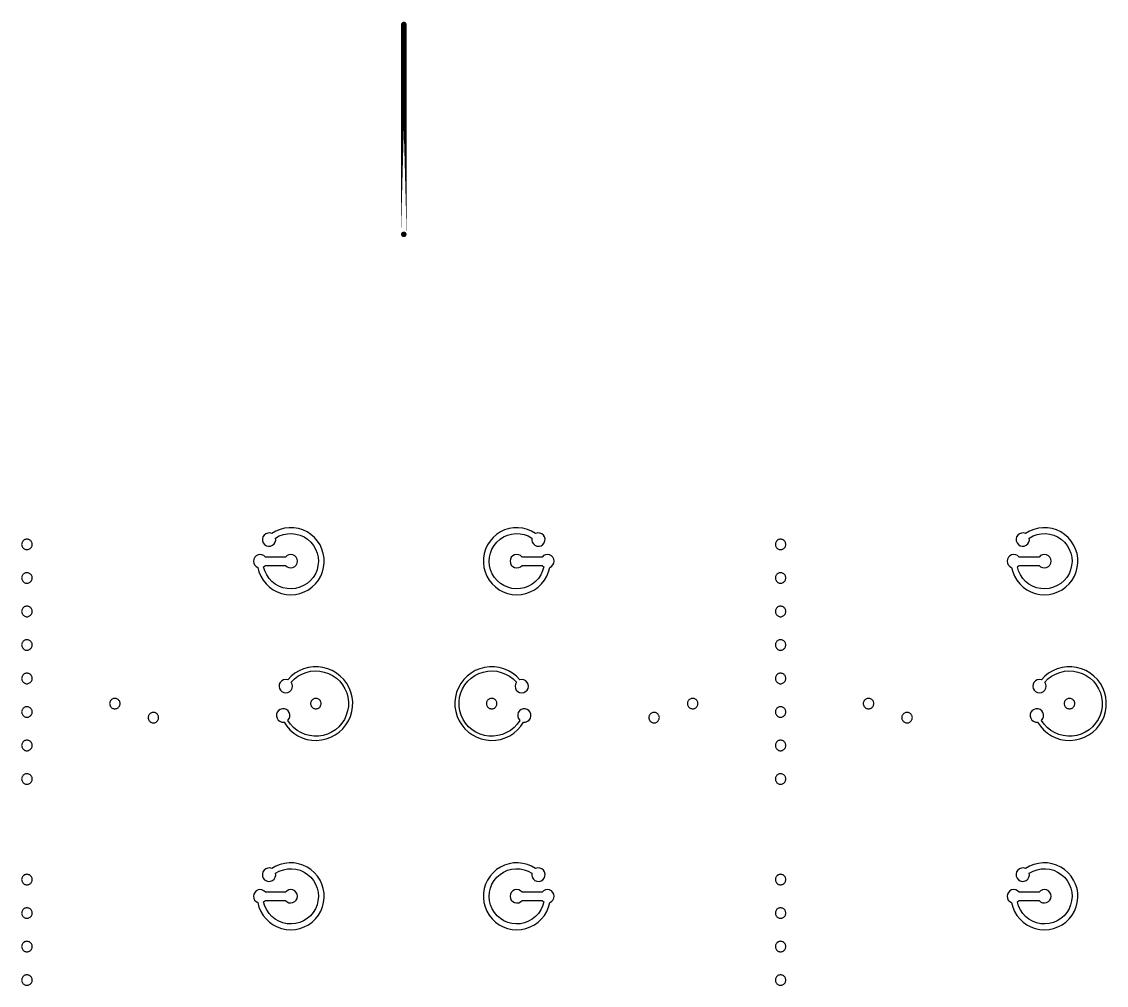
# Model space of a CAD drawing. Extents: x -100 to 100, y -100 to 100.
# Drawn here: x -37.8 to -22.29, y 50.46 to 64.24 of the extents above; entities that cross this region are included whole.
import ezdxf

# ---------------------------------------------------------------- set-up
doc = ezdxf.new("R2010")
doc.units = 0
doc.layers.get('0').update_dxf_attribs({"linetype": 'continuous'})
doc.layers.add('L8', color=7, linetype='continuous')

# ---------------------------------------------------------------- blocks, each defined once
blk = doc.blocks.new('LDI_XFL94-0512-011_L8_B1')
at = {"layer": 'L8'}
for points in [[(-34.339, -53.734), (-34.326, -53.724), (-34.314, -53.713), (-34.027, -53.713), (-34.005, -53.732), (-33.978, -53.745), (-33.949, -53.748), (-33.92, -53.743), (-33.894, -53.729), (-33.874, -53.708), (-33.861, -53.682), (-33.856, -53.653), (-33.861, -53.624), (-33.874, -53.597), (-33.894, -53.576), (-33.92, -53.562), (-33.949, -53.557), (-33.978, -53.561), (-34.005, -53.573), (-34.027, -53.593), (-34.314, -53.593), (-34.336, -53.573), (-34.363, -53.561), (-34.392, -53.557), (-34.42, -53.562), (-34.446, -53.576), (-34.467, -53.597), (-34.48, -53.623), (-34.485, -53.651), (-34.481, -53.68), (-34.468, -53.707), (-34.448, -53.728), (-34.423, -53.742), (-34.406, -53.807), (-34.38, -53.868), (-34.346, -53.925), (-34.305, -53.976), (-34.257, -54.022), (-34.203, -54.061), (-34.145, -54.091), (-34.082, -54.114), (-34.017, -54.127), (-33.951, -54.132), (-33.885, -54.127), (-33.82, -54.113), (-33.758, -54.091), (-33.7, -54.06), (-33.646, -54.021), (-33.598, -53.975), (-33.557, -53.923), (-33.523, -53.866), (-33.498, -53.805), (-33.481, -53.741), (-33.474, -53.675), (-33.475, -53.609), (-33.486, -53.543), (-33.505, -53.48), (-33.533, -53.42), (-33.569, -53.365), (-33.613, -53.315), (-33.663, -53.271), (-33.718, -53.235), (-33.778, -53.206), (-33.841, -53.187), (-33.907, -53.176), (-33.973, -53.174), (-34.039, -53.182), (-34.103, -53.198), (-34.164, -53.223), (-34.221, -53.256), (-34.25, -53.248), (-34.281, -53.25), (-34.309, -53.26), (-34.332, -53.279), (-34.349, -53.305), (-34.356, -53.334), (-34.355, -53.364), (-34.344, -53.392), (-34.325, -53.415), (-34.299, -53.431), (-34.27, -53.439), (-34.24, -53.437), (-34.212, -53.426), (-34.189, -53.407), (-34.173, -53.381), (-34.166, -53.352), (-34.168, -53.322), (-34.115, -53.292), (-34.057, -53.272), (-33.998, -53.26), (-33.937, -53.258), (-33.877, -53.265), (-33.818, -53.281), (-33.762, -53.306), (-33.712, -53.339), (-33.666, -53.38), (-33.628, -53.427), (-33.597, -53.479), (-33.575, -53.536), (-33.561, -53.595), (-33.557, -53.656), (-33.562, -53.716), (-33.576, -53.775), (-33.6, -53.832), (-33.631, -53.884), (-33.671, -53.93), (-33.716, -53.97), (-33.768, -54.002), (-33.824, -54.026), (-33.883, -54.042), (-33.943, -54.048), (-34.004, -54.045), (-34.063, -54.032), (-34.12, -54.01), (-34.173, -53.98), (-34.221, -53.943), (-34.262, -53.898), (-34.296, -53.848), (-34.322, -53.793), (-34.339, -53.734)], [(-30.503, -53.322), (-30.505, -53.352), (-30.498, -53.381), (-30.482, -53.407), (-30.459, -53.426), (-30.431, -53.437), (-30.4, -53.439), (-30.371, -53.431), (-30.346, -53.415), (-30.327, -53.392), (-30.316, -53.364), (-30.314, -53.334), (-30.322, -53.305), (-30.338, -53.279), (-30.362, -53.26), (-30.39, -53.25), (-30.42, -53.248), (-30.449, -53.256), (-30.507, -53.223), (-30.568, -53.198), (-30.632, -53.182), (-30.698, -53.174), (-30.764, -53.176), (-30.829, -53.187), (-30.893, -53.206), (-30.953, -53.235), (-31.008, -53.271), (-31.058, -53.315), (-31.101, -53.365), (-31.137, -53.42), (-31.165, -53.48), (-31.185, -53.543), (-31.196, -53.609), (-31.197, -53.675), (-31.189, -53.741), (-31.173, -53.805), (-31.147, -53.866), (-31.114, -53.923), (-31.073, -53.975), (-31.025, -54.021), (-30.971, -54.06), (-30.913, -54.091), (-30.85, -54.113), (-30.785, -54.127), (-30.719, -54.132), (-30.653, -54.127), (-30.588, -54.114), (-30.526, -54.091), (-30.467, -54.061), (-30.414, -54.022), (-30.365, -53.976), (-30.324, -53.925), (-30.29, -53.868), (-30.265, -53.807), (-30.248, -53.742), (-30.222, -53.728), (-30.202, -53.707), (-30.19, -53.68), (-30.186, -53.651), (-30.19, -53.623), (-30.204, -53.597), (-30.224, -53.576), (-30.25, -53.562), (-30.279, -53.557), (-30.308, -53.561), (-30.335, -53.573), (-30.356, -53.593), (-30.644, -53.593), (-30.665, -53.573), (-30.692, -53.561), (-30.721, -53.557), (-30.75, -53.562), (-30.776, -53.576), (-30.797, -53.597), (-30.81, -53.624), (-30.814, -53.653), (-30.81, -53.682), (-30.797, -53.708), (-30.776, -53.729), (-30.75, -53.743), (-30.721, -53.748), (-30.692, -53.745), (-30.665, -53.732), (-30.644, -53.713), (-30.356, -53.713), (-30.345, -53.724), (-30.332, -53.734), (-30.349, -53.793), (-30.375, -53.848), (-30.409, -53.898), (-30.45, -53.943), (-30.498, -53.98), (-30.551, -54.01), (-30.607, -54.032), (-30.667, -54.045), (-30.728, -54.048), (-30.788, -54.042), (-30.847, -54.026), (-30.903, -54.002), (-30.954, -53.97), (-31, -53.93), (-31.039, -53.884), (-31.071, -53.832), (-31.094, -53.775), (-31.109, -53.716), (-31.114, -53.656), (-31.11, -53.595), (-31.096, -53.536), (-31.074, -53.479), (-31.043, -53.427), (-31.004, -53.38), (-30.959, -53.339), (-30.908, -53.306), (-30.853, -53.281), (-30.794, -53.265), (-30.734, -53.258), (-30.673, -53.26), (-30.613, -53.272), (-30.556, -53.292), (-30.503, -53.322)], [(-23.56, -53.734), (-23.547, -53.724), (-23.536, -53.713), (-23.248, -53.713), (-23.227, -53.732), (-23.2, -53.745), (-23.171, -53.748), (-23.142, -53.743), (-23.116, -53.729), (-23.095, -53.708), (-23.082, -53.682), (-23.078, -53.653), (-23.082, -53.624), (-23.095, -53.597), (-23.116, -53.576), (-23.142, -53.562), (-23.171, -53.557), (-23.2, -53.561), (-23.227, -53.573), (-23.248, -53.593), (-23.536, -53.593), (-23.558, -53.573), (-23.584, -53.561), (-23.613, -53.557), (-23.642, -53.562), (-23.668, -53.576), (-23.688, -53.597), (-23.702, -53.623), (-23.707, -53.651), (-23.702, -53.68), (-23.69, -53.707), (-23.67, -53.728), (-23.644, -53.742), (-23.627, -53.807), (-23.602, -53.868), (-23.568, -53.925), (-23.527, -53.976), (-23.479, -54.022), (-23.425, -54.061), (-23.366, -54.091), (-23.304, -54.114), (-23.239, -54.127), (-23.173, -54.132), (-23.107, -54.127), (-23.042, -54.113), (-22.98, -54.091), (-22.921, -54.06), (-22.867, -54.021), (-22.819, -53.975), (-22.778, -53.923), (-22.745, -53.866), (-22.719, -53.805), (-22.703, -53.741), (-22.695, -53.675), (-22.697, -53.609), (-22.707, -53.543), (-22.727, -53.48), (-22.755, -53.42), (-22.791, -53.365), (-22.834, -53.315), (-22.884, -53.271), (-22.94, -53.235), (-23, -53.206), (-23.063, -53.187), (-23.128, -53.176), (-23.194, -53.174), (-23.26, -53.182), (-23.324, -53.198), (-23.386, -53.223), (-23.443, -53.256), (-23.472, -53.248), (-23.502, -53.25), (-23.53, -53.26), (-23.554, -53.279), (-23.57, -53.305), (-23.578, -53.334), (-23.576, -53.364), (-23.565, -53.392), (-23.546, -53.415), (-23.521, -53.431), (-23.492, -53.439), (-23.462, -53.437), (-23.434, -53.426), (-23.411, -53.407), (-23.395, -53.381), (-23.387, -53.352), (-23.389, -53.322), (-23.336, -53.292), (-23.279, -53.272), (-23.219, -53.26), (-23.159, -53.258), (-23.098, -53.265), (-23.039, -53.281), (-22.984, -53.306), (-22.933, -53.339), (-22.888, -53.38), (-22.849, -53.427), (-22.819, -53.479), (-22.796, -53.536), (-22.783, -53.595), (-22.778, -53.656), (-22.784, -53.716), (-22.798, -53.775), (-22.821, -53.832), (-22.853, -53.884), (-22.892, -53.93), (-22.938, -53.97), (-22.989, -54.002), (-23.045, -54.026), (-23.104, -54.042), (-23.165, -54.048), (-23.225, -54.045), (-23.285, -54.032), (-23.342, -54.01), (-23.395, -53.98), (-23.442, -53.943), (-23.484, -53.898), (-23.517, -53.848), (-23.543, -53.793), (-23.56, -53.734)], [(-37.725, -53.338), (-37.734, -53.339), (-37.744, -53.341), (-37.753, -53.344), (-37.762, -53.348), (-37.77, -53.354), (-37.778, -53.36), (-37.784, -53.368), (-37.79, -53.376), (-37.794, -53.384), (-37.797, -53.394), (-37.799, -53.403), (-37.8, -53.413), (-37.799, -53.423), (-37.797, -53.433), (-37.794, -53.442), (-37.79, -53.451), (-37.784, -53.459), (-37.778, -53.466), (-37.77, -53.473), (-37.762, -53.478), (-37.753, -53.482), (-37.744, -53.486), (-37.734, -53.488), (-37.725, -53.488), (-37.715, -53.488), (-37.705, -53.486), (-37.696, -53.482), (-37.687, -53.478), (-37.679, -53.473), (-37.672, -53.466), (-37.665, -53.459), (-37.66, -53.451), (-37.655, -53.442), (-37.652, -53.433), (-37.65, -53.423), (-37.65, -53.413), (-37.65, -53.403), (-37.652, -53.394), (-37.655, -53.384), (-37.66, -53.376), (-37.665, -53.368), (-37.672, -53.36), (-37.679, -53.354), (-37.687, -53.348), (-37.696, -53.344), (-37.705, -53.341), (-37.715, -53.339), (-37.725, -53.338)], [(-26.946, -53.338), (-26.956, -53.339), (-26.966, -53.341), (-26.975, -53.344), (-26.984, -53.348), (-26.992, -53.354), (-26.999, -53.36), (-27.006, -53.368), (-27.011, -53.376), (-27.015, -53.384), (-27.019, -53.394), (-27.02, -53.403), (-27.021, -53.413), (-27.02, -53.423), (-27.019, -53.433), (-27.015, -53.442), (-27.011, -53.451), (-27.006, -53.459), (-26.999, -53.466), (-26.992, -53.473), (-26.984, -53.478), (-26.975, -53.482), (-26.966, -53.486), (-26.956, -53.488), (-26.946, -53.488), (-26.936, -53.488), (-26.927, -53.486), (-26.917, -53.482), (-26.909, -53.478), (-26.9, -53.473), (-26.893, -53.466), (-26.887, -53.459), (-26.881, -53.451), (-26.877, -53.442), (-26.874, -53.433), (-26.872, -53.423), (-26.871, -53.413), (-26.872, -53.403), (-26.874, -53.394), (-26.877, -53.384), (-26.881, -53.376), (-26.887, -53.368), (-26.893, -53.36), (-26.9, -53.354), (-26.909, -53.348), (-26.917, -53.344), (-26.927, -53.341), (-26.936, -53.339), (-26.946, -53.338)], [(-37.725, -53.817), (-37.734, -53.818), (-37.744, -53.82), (-37.753, -53.823), (-37.762, -53.827), (-37.77, -53.833), (-37.778, -53.839), (-37.784, -53.847), (-37.79, -53.855), (-37.794, -53.864), (-37.797, -53.873), (-37.799, -53.882), (-37.8, -53.892), (-37.799, -53.902), (-37.797, -53.912), (-37.794, -53.921), (-37.79, -53.93), (-37.784, -53.938), (-37.778, -53.945), (-37.77, -53.952), (-37.762, -53.957), (-37.753, -53.962), (-37.744, -53.965), (-37.734, -53.967), (-37.725, -53.967), (-37.715, -53.967), (-37.705, -53.965), (-37.696, -53.962), (-37.687, -53.957), (-37.679, -53.952), (-37.672, -53.945), (-37.665, -53.938), (-37.66, -53.93), (-37.655, -53.921), (-37.652, -53.912), (-37.65, -53.902), (-37.65, -53.892), (-37.65, -53.882), (-37.652, -53.873), (-37.655, -53.864), (-37.66, -53.855), (-37.665, -53.847), (-37.672, -53.839), (-37.679, -53.833), (-37.687, -53.827), (-37.696, -53.823), (-37.705, -53.82), (-37.715, -53.818), (-37.725, -53.817)], [(-26.946, -53.817), (-26.956, -53.818), (-26.966, -53.82), (-26.975, -53.823), (-26.984, -53.827), (-26.992, -53.833), (-26.999, -53.839), (-27.006, -53.847), (-27.011, -53.855), (-27.015, -53.864), (-27.019, -53.873), (-27.02, -53.882), (-27.021, -53.892), (-27.02, -53.902), (-27.019, -53.912), (-27.015, -53.921), (-27.011, -53.93), (-27.006, -53.938), (-26.999, -53.945), (-26.992, -53.952), (-26.984, -53.957), (-26.975, -53.962), (-26.966, -53.965), (-26.956, -53.967), (-26.946, -53.967), (-26.936, -53.967), (-26.927, -53.965), (-26.917, -53.962), (-26.909, -53.957), (-26.9, -53.952), (-26.893, -53.945), (-26.887, -53.938), (-26.881, -53.93), (-26.877, -53.921), (-26.874, -53.912), (-26.872, -53.902), (-26.871, -53.892), (-26.872, -53.882), (-26.874, -53.873), (-26.877, -53.864), (-26.881, -53.855), (-26.887, -53.847), (-26.893, -53.839), (-26.9, -53.833), (-26.909, -53.827), (-26.917, -53.823), (-26.927, -53.82), (-26.936, -53.818), (-26.946, -53.817)], [(-37.725, -54.296), (-37.734, -54.297), (-37.744, -54.299), (-37.753, -54.302), (-37.762, -54.306), (-37.77, -54.312), (-37.778, -54.318), (-37.784, -54.326), (-37.79, -54.334), (-37.794, -54.343), (-37.797, -54.352), (-37.799, -54.361), (-37.8, -54.371), (-37.799, -54.381), (-37.797, -54.391), (-37.794, -54.4), (-37.79, -54.409), (-37.784, -54.417), (-37.778, -54.424), (-37.77, -54.431), (-37.762, -54.436), (-37.753, -54.441), (-37.744, -54.444), (-37.734, -54.446), (-37.725, -54.446), (-37.715, -54.446), (-37.705, -54.444), (-37.696, -54.441), (-37.687, -54.436), (-37.679, -54.431), (-37.672, -54.424), (-37.665, -54.417), (-37.66, -54.409), (-37.655, -54.4), (-37.652, -54.391), (-37.65, -54.381), (-37.65, -54.371), (-37.65, -54.361), (-37.652, -54.352), (-37.655, -54.343), (-37.66, -54.334), (-37.665, -54.326), (-37.672, -54.318), (-37.679, -54.312), (-37.687, -54.306), (-37.696, -54.302), (-37.705, -54.299), (-37.715, -54.297), (-37.725, -54.296)], [(-26.946, -54.296), (-26.956, -54.297), (-26.966, -54.299), (-26.975, -54.302), (-26.984, -54.306), (-26.992, -54.312), (-26.999, -54.318), (-27.006, -54.326), (-27.011, -54.334), (-27.015, -54.343), (-27.019, -54.352), (-27.02, -54.361), (-27.021, -54.371), (-27.02, -54.381), (-27.019, -54.391), (-27.015, -54.4), (-27.011, -54.409), (-27.006, -54.417), (-26.999, -54.424), (-26.992, -54.431), (-26.984, -54.436), (-26.975, -54.441), (-26.966, -54.444), (-26.956, -54.446), (-26.946, -54.446), (-26.936, -54.446), (-26.927, -54.444), (-26.917, -54.441), (-26.909, -54.436), (-26.9, -54.431), (-26.893, -54.424), (-26.887, -54.417), (-26.881, -54.409), (-26.877, -54.4), (-26.874, -54.391), (-26.872, -54.381), (-26.871, -54.371), (-26.872, -54.361), (-26.874, -54.352), (-26.877, -54.343), (-26.881, -54.334), (-26.887, -54.326), (-26.893, -54.318), (-26.9, -54.312), (-26.909, -54.306), (-26.917, -54.302), (-26.927, -54.299), (-26.936, -54.297), (-26.946, -54.296)], [(-37.725, -54.775), (-37.734, -54.776), (-37.744, -54.778), (-37.753, -54.781), (-37.762, -54.785), (-37.77, -54.791), (-37.778, -54.797), (-37.784, -54.805), (-37.79, -54.813), (-37.794, -54.822), (-37.797, -54.831), (-37.799, -54.841), (-37.8, -54.85), (-37.799, -54.86), (-37.797, -54.87), (-37.794, -54.879), (-37.79, -54.888), (-37.784, -54.896), (-37.778, -54.903), (-37.77, -54.91), (-37.762, -54.915), (-37.753, -54.92), (-37.744, -54.923), (-37.734, -54.925), (-37.725, -54.925), (-37.715, -54.925), (-37.705, -54.923), (-37.696, -54.92), (-37.687, -54.915), (-37.679, -54.91), (-37.672, -54.903), (-37.665, -54.896), (-37.66, -54.888), (-37.655, -54.879), (-37.652, -54.87), (-37.65, -54.86), (-37.65, -54.85), (-37.65, -54.841), (-37.652, -54.831), (-37.655, -54.822), (-37.66, -54.813), (-37.665, -54.805), (-37.672, -54.797), (-37.679, -54.791), (-37.687, -54.785), (-37.696, -54.781), (-37.705, -54.778), (-37.715, -54.776), (-37.725, -54.775)], [(-26.946, -54.775), (-26.956, -54.776), (-26.966, -54.778), (-26.975, -54.781), (-26.984, -54.785), (-26.992, -54.791), (-26.999, -54.797), (-27.006, -54.805), (-27.011, -54.813), (-27.015, -54.822), (-27.019, -54.831), (-27.02, -54.841), (-27.021, -54.85), (-27.02, -54.86), (-27.019, -54.87), (-27.015, -54.879), (-27.011, -54.888), (-27.006, -54.896), (-26.999, -54.903), (-26.992, -54.91), (-26.984, -54.915), (-26.975, -54.92), (-26.966, -54.923), (-26.956, -54.925), (-26.946, -54.925), (-26.936, -54.925), (-26.927, -54.923), (-26.917, -54.92), (-26.909, -54.915), (-26.9, -54.91), (-26.893, -54.903), (-26.887, -54.896), (-26.881, -54.888), (-26.877, -54.879), (-26.874, -54.87), (-26.872, -54.86), (-26.871, -54.85), (-26.872, -54.841), (-26.874, -54.831), (-26.877, -54.822), (-26.881, -54.813), (-26.887, -54.805), (-26.893, -54.797), (-26.9, -54.791), (-26.909, -54.785), (-26.917, -54.781), (-26.927, -54.778), (-26.936, -54.776), (-26.946, -54.775)], [(-33.994, -55.928), (-33.976, -55.904), (-33.966, -55.876), (-33.965, -55.846), (-33.973, -55.817), (-33.99, -55.793), (-34.014, -55.775), (-34.042, -55.764), (-34.072, -55.764), (-34.101, -55.772), (-34.125, -55.789), (-34.144, -55.812), (-34.154, -55.841), (-34.155, -55.87), (-34.147, -55.899), (-34.13, -55.924), (-34.106, -55.942), (-34.078, -55.953), (-34.048, -55.954), (-34.009, -56.012), (-33.963, -56.064), (-33.909, -56.11), (-33.851, -56.148), (-33.788, -56.178), (-33.721, -56.2), (-33.652, -56.212), (-33.582, -56.215), (-33.512, -56.209), (-33.444, -56.194), (-33.378, -56.17), (-33.316, -56.137), (-33.259, -56.097), (-33.208, -56.049), (-33.164, -55.994), (-33.127, -55.935), (-33.098, -55.871), (-33.079, -55.804), (-33.068, -55.735), (-33.066, -55.665), (-33.074, -55.595), (-33.091, -55.527), (-33.117, -55.462), (-33.151, -55.401), (-33.193, -55.345), (-33.243, -55.295), (-33.298, -55.252), (-33.358, -55.217), (-33.423, -55.19), (-33.491, -55.172), (-33.56, -55.163), (-33.63, -55.163), (-33.7, -55.173), (-33.767, -55.191), (-33.832, -55.219), (-33.892, -55.255), (-33.947, -55.298), (-33.995, -55.348), (-34.025, -55.344), (-34.054, -55.35), (-34.081, -55.364), (-34.102, -55.385), (-34.115, -55.412), (-34.119, -55.442), (-34.114, -55.471), (-34.1, -55.497), (-34.079, -55.518), (-34.052, -55.532), (-34.022, -55.536), (-33.993, -55.531), (-33.966, -55.517), (-33.945, -55.496), (-33.932, -55.469), (-33.927, -55.439), (-33.932, -55.41), (-33.946, -55.383), (-33.9, -55.337), (-33.848, -55.298), (-33.791, -55.266), (-33.73, -55.242), (-33.667, -55.227), (-33.602, -55.222), (-33.537, -55.225), (-33.473, -55.237), (-33.411, -55.258), (-33.353, -55.288), (-33.299, -55.325), (-33.252, -55.37), (-33.21, -55.42), (-33.177, -55.476), (-33.151, -55.536), (-33.134, -55.599), (-33.126, -55.664), (-33.128, -55.729), (-33.138, -55.794), (-33.157, -55.856), (-33.184, -55.915), (-33.22, -55.97), (-33.263, -56.019), (-33.312, -56.062), (-33.367, -56.097), (-33.426, -56.125), (-33.488, -56.144), (-33.553, -56.154), (-33.618, -56.155), (-33.683, -56.147), (-33.746, -56.13), (-33.806, -56.104), (-33.862, -56.071), (-33.912, -56.029), (-33.957, -55.982), (-33.994, -55.928)], [(-30.724, -55.383), (-30.738, -55.41), (-30.743, -55.439), (-30.739, -55.469), (-30.726, -55.496), (-30.705, -55.517), (-30.678, -55.531), (-30.649, -55.536), (-30.619, -55.532), (-30.592, -55.518), (-30.571, -55.497), (-30.557, -55.471), (-30.552, -55.442), (-30.556, -55.412), (-30.569, -55.385), (-30.59, -55.364), (-30.616, -55.35), (-30.646, -55.344), (-30.675, -55.348), (-30.724, -55.298), (-30.779, -55.255), (-30.839, -55.219), (-30.904, -55.191), (-30.971, -55.173), (-31.04, -55.163), (-31.11, -55.163), (-31.18, -55.172), (-31.248, -55.19), (-31.312, -55.217), (-31.373, -55.252), (-31.428, -55.295), (-31.477, -55.345), (-31.519, -55.401), (-31.554, -55.462), (-31.579, -55.527), (-31.596, -55.595), (-31.604, -55.665), (-31.603, -55.735), (-31.592, -55.804), (-31.572, -55.871), (-31.544, -55.935), (-31.507, -55.994), (-31.463, -56.049), (-31.411, -56.097), (-31.354, -56.137), (-31.292, -56.17), (-31.227, -56.194), (-31.158, -56.209), (-31.089, -56.215), (-31.019, -56.212), (-30.95, -56.2), (-30.883, -56.178), (-30.82, -56.148), (-30.761, -56.11), (-30.708, -56.064), (-30.662, -56.012), (-30.622, -55.954), (-30.593, -55.953), (-30.564, -55.942), (-30.541, -55.924), (-30.524, -55.899), (-30.516, -55.87), (-30.517, -55.841), (-30.527, -55.812), (-30.545, -55.789), (-30.57, -55.772), (-30.599, -55.764), (-30.629, -55.764), (-30.657, -55.775), (-30.68, -55.793), (-30.697, -55.817), (-30.706, -55.846), (-30.705, -55.876), (-30.695, -55.904), (-30.677, -55.928), (-30.714, -55.982), (-30.758, -56.029), (-30.809, -56.071), (-30.865, -56.104), (-30.925, -56.13), (-30.988, -56.147), (-31.053, -56.155), (-31.118, -56.154), (-31.182, -56.144), (-31.245, -56.125), (-31.304, -56.097), (-31.359, -56.062), (-31.408, -56.019), (-31.451, -55.97), (-31.486, -55.915), (-31.514, -55.856), (-31.533, -55.794), (-31.543, -55.729), (-31.544, -55.664), (-31.536, -55.599), (-31.519, -55.536), (-31.494, -55.476), (-31.46, -55.42), (-31.419, -55.37), (-31.371, -55.325), (-31.318, -55.288), (-31.26, -55.258), (-31.198, -55.237), (-31.134, -55.225), (-31.069, -55.222), (-31.004, -55.227), (-30.94, -55.242), (-30.879, -55.266), (-30.822, -55.298), (-30.77, -55.337), (-30.724, -55.383)], [(-23.215, -55.928), (-23.197, -55.904), (-23.187, -55.876), (-23.186, -55.846), (-23.195, -55.817), (-23.212, -55.793), (-23.235, -55.775), (-23.264, -55.764), (-23.294, -55.764), (-23.322, -55.772), (-23.347, -55.789), (-23.365, -55.812), (-23.376, -55.841), (-23.376, -55.87), (-23.368, -55.899), (-23.351, -55.924), (-23.328, -55.942), (-23.3, -55.953), (-23.27, -55.954), (-23.231, -56.012), (-23.184, -56.064), (-23.131, -56.11), (-23.072, -56.148), (-23.009, -56.178), (-22.942, -56.2), (-22.874, -56.212), (-22.804, -56.215), (-22.734, -56.209), (-22.665, -56.194), (-22.6, -56.17), (-22.538, -56.137), (-22.481, -56.097), (-22.43, -56.049), (-22.385, -55.994), (-22.349, -55.935), (-22.32, -55.871), (-22.3, -55.804), (-22.289, -55.735), (-22.288, -55.665), (-22.296, -55.595), (-22.313, -55.527), (-22.339, -55.462), (-22.373, -55.401), (-22.415, -55.345), (-22.464, -55.295), (-22.519, -55.252), (-22.58, -55.217), (-22.645, -55.19), (-22.712, -55.172), (-22.782, -55.163), (-22.852, -55.163), (-22.921, -55.173), (-22.989, -55.191), (-23.053, -55.219), (-23.113, -55.255), (-23.168, -55.298), (-23.217, -55.348), (-23.246, -55.344), (-23.276, -55.35), (-23.302, -55.364), (-23.323, -55.385), (-23.336, -55.412), (-23.341, -55.442), (-23.335, -55.471), (-23.322, -55.497), (-23.3, -55.518), (-23.273, -55.532), (-23.244, -55.536), (-23.214, -55.531), (-23.188, -55.517), (-23.167, -55.496), (-23.153, -55.469), (-23.149, -55.439), (-23.154, -55.41), (-23.168, -55.383), (-23.122, -55.337), (-23.07, -55.298), (-23.013, -55.266), (-22.952, -55.242), (-22.888, -55.227), (-22.823, -55.222), (-22.758, -55.225), (-22.694, -55.237), (-22.632, -55.258), (-22.574, -55.288), (-22.521, -55.325), (-22.473, -55.37), (-22.432, -55.42), (-22.398, -55.476), (-22.373, -55.536), (-22.356, -55.599), (-22.348, -55.664), (-22.349, -55.729), (-22.359, -55.794), (-22.378, -55.856), (-22.406, -55.915), (-22.442, -55.97), (-22.484, -56.019), (-22.534, -56.062), (-22.588, -56.097), (-22.648, -56.125), (-22.71, -56.144), (-22.774, -56.154), (-22.84, -56.155), (-22.904, -56.147), (-22.967, -56.13), (-23.027, -56.104), (-23.083, -56.071), (-23.134, -56.029), (-23.178, -55.982), (-23.215, -55.928)], [(-37.725, -55.254), (-37.734, -55.255), (-37.744, -55.257), (-37.753, -55.26), (-37.762, -55.264), (-37.77, -55.27), (-37.778, -55.276), (-37.784, -55.284), (-37.79, -55.292), (-37.794, -55.301), (-37.797, -55.31), (-37.799, -55.32), (-37.8, -55.329), (-37.799, -55.339), (-37.797, -55.349), (-37.794, -55.358), (-37.79, -55.367), (-37.784, -55.375), (-37.778, -55.382), (-37.77, -55.389), (-37.762, -55.394), (-37.753, -55.399), (-37.744, -55.402), (-37.734, -55.404), (-37.725, -55.404), (-37.715, -55.404), (-37.705, -55.402), (-37.696, -55.399), (-37.687, -55.394), (-37.679, -55.389), (-37.672, -55.382), (-37.665, -55.375), (-37.66, -55.367), (-37.655, -55.358), (-37.652, -55.349), (-37.65, -55.339), (-37.65, -55.329), (-37.65, -55.32), (-37.652, -55.31), (-37.655, -55.301), (-37.66, -55.292), (-37.665, -55.284), (-37.672, -55.276), (-37.679, -55.27), (-37.687, -55.264), (-37.696, -55.26), (-37.705, -55.257), (-37.715, -55.255), (-37.725, -55.254)], [(-26.946, -55.254), (-26.956, -55.255), (-26.966, -55.257), (-26.975, -55.26), (-26.984, -55.264), (-26.992, -55.27), (-26.999, -55.276), (-27.006, -55.284), (-27.011, -55.292), (-27.015, -55.301), (-27.019, -55.31), (-27.02, -55.32), (-27.021, -55.329), (-27.02, -55.339), (-27.019, -55.349), (-27.015, -55.358), (-27.011, -55.367), (-27.006, -55.375), (-26.999, -55.382), (-26.992, -55.389), (-26.984, -55.394), (-26.975, -55.399), (-26.966, -55.402), (-26.956, -55.404), (-26.946, -55.404), (-26.936, -55.404), (-26.927, -55.402), (-26.917, -55.399), (-26.909, -55.394), (-26.9, -55.389), (-26.893, -55.382), (-26.887, -55.375), (-26.881, -55.367), (-26.877, -55.358), (-26.874, -55.349), (-26.872, -55.339), (-26.871, -55.329), (-26.872, -55.32), (-26.874, -55.31), (-26.877, -55.301), (-26.881, -55.292), (-26.887, -55.284), (-26.893, -55.276), (-26.9, -55.27), (-26.909, -55.264), (-26.917, -55.26), (-26.927, -55.257), (-26.936, -55.255), (-26.946, -55.254)], [(-36.467, -55.614), (-36.477, -55.614), (-36.486, -55.616), (-36.496, -55.619), (-36.505, -55.624), (-36.513, -55.629), (-36.52, -55.636), (-36.527, -55.643), (-36.532, -55.651), (-36.536, -55.66), (-36.54, -55.669), (-36.541, -55.679), (-36.542, -55.689), (-36.541, -55.698), (-36.54, -55.708), (-36.536, -55.717), (-36.532, -55.726), (-36.527, -55.734), (-36.52, -55.742), (-36.513, -55.748), (-36.505, -55.754), (-36.496, -55.758), (-36.486, -55.761), (-36.477, -55.763), (-36.467, -55.764), (-36.457, -55.763), (-36.448, -55.761), (-36.438, -55.758), (-36.43, -55.754), (-36.421, -55.748), (-36.414, -55.742), (-36.408, -55.734), (-36.402, -55.726), (-36.398, -55.717), (-36.395, -55.708), (-36.393, -55.698), (-36.392, -55.689), (-36.393, -55.679), (-36.395, -55.669), (-36.398, -55.66), (-36.402, -55.651), (-36.408, -55.643), (-36.414, -55.636), (-36.421, -55.629), (-36.43, -55.624), (-36.438, -55.619), (-36.448, -55.616), (-36.457, -55.614), (-36.467, -55.614)], [(-33.593, -55.614), (-33.603, -55.614), (-33.612, -55.616), (-33.622, -55.619), (-33.63, -55.624), (-33.638, -55.629), (-33.646, -55.636), (-33.652, -55.643), (-33.658, -55.651), (-33.662, -55.66), (-33.665, -55.669), (-33.667, -55.679), (-33.668, -55.689), (-33.667, -55.698), (-33.665, -55.708), (-33.662, -55.717), (-33.658, -55.726), (-33.652, -55.734), (-33.646, -55.742), (-33.638, -55.748), (-33.63, -55.754), (-33.622, -55.758), (-33.612, -55.761), (-33.603, -55.763), (-33.593, -55.764), (-33.583, -55.763), (-33.573, -55.761), (-33.564, -55.758), (-33.555, -55.754), (-33.547, -55.748), (-33.54, -55.742), (-33.533, -55.734), (-33.528, -55.726), (-33.524, -55.717), (-33.52, -55.708), (-33.518, -55.698), (-33.518, -55.689), (-33.518, -55.679), (-33.52, -55.669), (-33.524, -55.66), (-33.528, -55.651), (-33.533, -55.643), (-33.54, -55.636), (-33.547, -55.629), (-33.555, -55.624), (-33.564, -55.619), (-33.573, -55.616), (-33.583, -55.614), (-33.593, -55.614)], [(-31.078, -55.614), (-31.088, -55.614), (-31.097, -55.616), (-31.107, -55.619), (-31.115, -55.624), (-31.124, -55.629), (-31.131, -55.636), (-31.137, -55.643), (-31.143, -55.651), (-31.147, -55.66), (-31.15, -55.669), (-31.152, -55.679), (-31.153, -55.689), (-31.152, -55.698), (-31.15, -55.708), (-31.147, -55.717), (-31.143, -55.726), (-31.137, -55.734), (-31.131, -55.742), (-31.124, -55.748), (-31.115, -55.754), (-31.107, -55.758), (-31.097, -55.761), (-31.088, -55.763), (-31.078, -55.764), (-31.068, -55.763), (-31.058, -55.761), (-31.049, -55.758), (-31.04, -55.754), (-31.032, -55.748), (-31.025, -55.742), (-31.018, -55.734), (-31.013, -55.726), (-31.009, -55.717), (-31.005, -55.708), (-31.003, -55.698), (-31.003, -55.689), (-31.003, -55.679), (-31.005, -55.669), (-31.009, -55.66), (-31.013, -55.651), (-31.018, -55.643), (-31.025, -55.636), (-31.032, -55.629), (-31.04, -55.624), (-31.049, -55.619), (-31.058, -55.616), (-31.068, -55.614), (-31.078, -55.614)], [(-28.204, -55.614), (-28.213, -55.614), (-28.223, -55.616), (-28.232, -55.619), (-28.241, -55.624), (-28.249, -55.629), (-28.257, -55.636), (-28.263, -55.643), (-28.269, -55.651), (-28.273, -55.66), (-28.276, -55.669), (-28.278, -55.679), (-28.279, -55.689), (-28.278, -55.698), (-28.276, -55.708), (-28.273, -55.717), (-28.269, -55.726), (-28.263, -55.734), (-28.257, -55.742), (-28.249, -55.748), (-28.241, -55.754), (-28.232, -55.758), (-28.223, -55.761), (-28.213, -55.763), (-28.204, -55.764), (-28.194, -55.763), (-28.184, -55.761), (-28.175, -55.758), (-28.166, -55.754), (-28.158, -55.748), (-28.151, -55.742), (-28.144, -55.734), (-28.139, -55.726), (-28.134, -55.717), (-28.131, -55.708), (-28.129, -55.698), (-28.129, -55.689), (-28.129, -55.679), (-28.131, -55.669), (-28.134, -55.66), (-28.139, -55.651), (-28.144, -55.643), (-28.151, -55.636), (-28.158, -55.629), (-28.166, -55.624), (-28.175, -55.619), (-28.184, -55.616), (-28.194, -55.614), (-28.204, -55.614)], [(-25.689, -55.614), (-25.698, -55.614), (-25.708, -55.616), (-25.717, -55.619), (-25.726, -55.624), (-25.734, -55.629), (-25.742, -55.636), (-25.748, -55.643), (-25.754, -55.651), (-25.758, -55.66), (-25.761, -55.669), (-25.763, -55.679), (-25.764, -55.689), (-25.763, -55.698), (-25.761, -55.708), (-25.758, -55.717), (-25.754, -55.726), (-25.748, -55.734), (-25.742, -55.742), (-25.734, -55.748), (-25.726, -55.754), (-25.717, -55.758), (-25.708, -55.761), (-25.698, -55.763), (-25.689, -55.764), (-25.679, -55.763), (-25.669, -55.761), (-25.66, -55.758), (-25.651, -55.754), (-25.643, -55.748), (-25.636, -55.742), (-25.629, -55.734), (-25.624, -55.726), (-25.619, -55.717), (-25.616, -55.708), (-25.614, -55.698), (-25.614, -55.689), (-25.614, -55.679), (-25.616, -55.669), (-25.619, -55.66), (-25.624, -55.651), (-25.629, -55.643), (-25.636, -55.636), (-25.643, -55.629), (-25.651, -55.624), (-25.66, -55.619), (-25.669, -55.616), (-25.679, -55.614), (-25.689, -55.614)], [(-22.814, -55.614), (-22.824, -55.614), (-22.834, -55.616), (-22.843, -55.619), (-22.852, -55.624), (-22.86, -55.629), (-22.867, -55.636), (-22.874, -55.643), (-22.879, -55.651), (-22.884, -55.66), (-22.887, -55.669), (-22.889, -55.679), (-22.889, -55.689), (-22.889, -55.698), (-22.887, -55.708), (-22.884, -55.717), (-22.879, -55.726), (-22.874, -55.734), (-22.867, -55.742), (-22.86, -55.748), (-22.852, -55.754), (-22.843, -55.758), (-22.834, -55.761), (-22.824, -55.763), (-22.814, -55.764), (-22.805, -55.763), (-22.795, -55.761), (-22.786, -55.758), (-22.777, -55.754), (-22.769, -55.748), (-22.761, -55.742), (-22.755, -55.734), (-22.749, -55.726), (-22.745, -55.717), (-22.742, -55.708), (-22.74, -55.698), (-22.739, -55.689), (-22.74, -55.679), (-22.742, -55.669), (-22.745, -55.66), (-22.749, -55.651), (-22.755, -55.643), (-22.761, -55.636), (-22.769, -55.629), (-22.777, -55.624), (-22.786, -55.619), (-22.795, -55.616), (-22.805, -55.614), (-22.814, -55.614)], [(-37.725, -55.733), (-37.734, -55.734), (-37.744, -55.736), (-37.753, -55.739), (-37.762, -55.743), (-37.77, -55.749), (-37.778, -55.755), (-37.784, -55.763), (-37.79, -55.771), (-37.794, -55.78), (-37.797, -55.789), (-37.799, -55.799), (-37.8, -55.808), (-37.799, -55.818), (-37.797, -55.828), (-37.794, -55.837), (-37.79, -55.846), (-37.784, -55.854), (-37.778, -55.861), (-37.77, -55.868), (-37.762, -55.873), (-37.753, -55.878), (-37.744, -55.881), (-37.734, -55.883), (-37.725, -55.883), (-37.715, -55.883), (-37.705, -55.881), (-37.696, -55.878), (-37.687, -55.873), (-37.679, -55.868), (-37.672, -55.861), (-37.665, -55.854), (-37.66, -55.846), (-37.655, -55.837), (-37.652, -55.828), (-37.65, -55.818), (-37.65, -55.808), (-37.65, -55.799), (-37.652, -55.789), (-37.655, -55.78), (-37.66, -55.771), (-37.665, -55.763), (-37.672, -55.755), (-37.679, -55.749), (-37.687, -55.743), (-37.696, -55.739), (-37.705, -55.736), (-37.715, -55.734), (-37.725, -55.733)], [(-35.916, -55.814), (-35.925, -55.815), (-35.935, -55.817), (-35.944, -55.82), (-35.953, -55.824), (-35.961, -55.83), (-35.969, -55.836), (-35.975, -55.844), (-35.981, -55.852), (-35.985, -55.861), (-35.988, -55.87), (-35.99, -55.88), (-35.991, -55.889), (-35.99, -55.899), (-35.988, -55.909), (-35.985, -55.918), (-35.981, -55.927), (-35.975, -55.935), (-35.969, -55.942), (-35.961, -55.949), (-35.953, -55.954), (-35.944, -55.959), (-35.935, -55.962), (-35.925, -55.964), (-35.916, -55.964), (-35.906, -55.964), (-35.896, -55.962), (-35.887, -55.959), (-35.878, -55.954), (-35.87, -55.949), (-35.863, -55.942), (-35.856, -55.935), (-35.851, -55.927), (-35.846, -55.918), (-35.843, -55.909), (-35.841, -55.899), (-35.841, -55.889), (-35.841, -55.88), (-35.843, -55.87), (-35.846, -55.861), (-35.851, -55.852), (-35.856, -55.844), (-35.863, -55.836), (-35.87, -55.83), (-35.878, -55.824), (-35.887, -55.82), (-35.896, -55.817), (-35.906, -55.815), (-35.916, -55.814)], [(-28.755, -55.814), (-28.765, -55.815), (-28.774, -55.817), (-28.784, -55.82), (-28.793, -55.824), (-28.801, -55.83), (-28.808, -55.836), (-28.815, -55.844), (-28.82, -55.852), (-28.824, -55.861), (-28.827, -55.87), (-28.829, -55.88), (-28.83, -55.889), (-28.829, -55.899), (-28.827, -55.909), (-28.824, -55.918), (-28.82, -55.927), (-28.815, -55.935), (-28.808, -55.942), (-28.801, -55.949), (-28.793, -55.954), (-28.784, -55.959), (-28.774, -55.962), (-28.765, -55.964), (-28.755, -55.964), (-28.745, -55.964), (-28.736, -55.962), (-28.726, -55.959), (-28.718, -55.954), (-28.709, -55.949), (-28.702, -55.942), (-28.696, -55.935), (-28.69, -55.927), (-28.686, -55.918), (-28.683, -55.909), (-28.681, -55.899), (-28.68, -55.889), (-28.681, -55.88), (-28.683, -55.87), (-28.686, -55.861), (-28.69, -55.852), (-28.696, -55.844), (-28.702, -55.836), (-28.709, -55.83), (-28.718, -55.824), (-28.726, -55.82), (-28.736, -55.817), (-28.745, -55.815), (-28.755, -55.814)], [(-26.946, -55.733), (-26.956, -55.734), (-26.966, -55.736), (-26.975, -55.739), (-26.984, -55.743), (-26.992, -55.749), (-26.999, -55.755), (-27.006, -55.763), (-27.011, -55.771), (-27.015, -55.78), (-27.019, -55.789), (-27.02, -55.799), (-27.021, -55.808), (-27.02, -55.818), (-27.019, -55.828), (-27.015, -55.837), (-27.011, -55.846), (-27.006, -55.854), (-26.999, -55.861), (-26.992, -55.868), (-26.984, -55.873), (-26.975, -55.878), (-26.966, -55.881), (-26.956, -55.883), (-26.946, -55.883), (-26.936, -55.883), (-26.927, -55.881), (-26.917, -55.878), (-26.909, -55.873), (-26.9, -55.868), (-26.893, -55.861), (-26.887, -55.854), (-26.881, -55.846), (-26.877, -55.837), (-26.874, -55.828), (-26.872, -55.818), (-26.871, -55.808), (-26.872, -55.799), (-26.874, -55.789), (-26.877, -55.78), (-26.881, -55.771), (-26.887, -55.763), (-26.893, -55.755), (-26.9, -55.749), (-26.909, -55.743), (-26.917, -55.739), (-26.927, -55.736), (-26.936, -55.734), (-26.946, -55.733)], [(-25.137, -55.814), (-25.147, -55.815), (-25.157, -55.817), (-25.166, -55.82), (-25.175, -55.824), (-25.183, -55.83), (-25.19, -55.836), (-25.197, -55.844), (-25.202, -55.852), (-25.206, -55.861), (-25.21, -55.87), (-25.212, -55.88), (-25.212, -55.889), (-25.212, -55.899), (-25.21, -55.909), (-25.206, -55.918), (-25.202, -55.927), (-25.197, -55.935), (-25.19, -55.942), (-25.183, -55.949), (-25.175, -55.954), (-25.166, -55.959), (-25.157, -55.962), (-25.147, -55.964), (-25.137, -55.964), (-25.127, -55.964), (-25.118, -55.962), (-25.108, -55.959), (-25.1, -55.954), (-25.092, -55.949), (-25.084, -55.942), (-25.078, -55.935), (-25.072, -55.927), (-25.068, -55.918), (-25.065, -55.909), (-25.063, -55.899), (-25.062, -55.889), (-25.063, -55.88), (-25.065, -55.87), (-25.068, -55.861), (-25.072, -55.852), (-25.078, -55.844), (-25.084, -55.836), (-25.092, -55.83), (-25.1, -55.824), (-25.108, -55.82), (-25.118, -55.817), (-25.127, -55.815), (-25.137, -55.814)], [(-37.725, -56.212), (-37.734, -56.213), (-37.744, -56.215), (-37.753, -56.218), (-37.762, -56.222), (-37.77, -56.228), (-37.778, -56.234), (-37.784, -56.242), (-37.79, -56.25), (-37.794, -56.259), (-37.797, -56.268), (-37.799, -56.278), (-37.8, -56.287), (-37.799, -56.297), (-37.797, -56.307), (-37.794, -56.316), (-37.79, -56.325), (-37.784, -56.333), (-37.778, -56.34), (-37.77, -56.347), (-37.762, -56.352), (-37.753, -56.357), (-37.744, -56.36), (-37.734, -56.362), (-37.725, -56.362), (-37.715, -56.362), (-37.705, -56.36), (-37.696, -56.357), (-37.687, -56.352), (-37.679, -56.347), (-37.672, -56.34), (-37.665, -56.333), (-37.66, -56.325), (-37.655, -56.316), (-37.652, -56.307), (-37.65, -56.297), (-37.65, -56.287), (-37.65, -56.278), (-37.652, -56.268), (-37.655, -56.259), (-37.66, -56.25), (-37.665, -56.242), (-37.672, -56.234), (-37.679, -56.228), (-37.687, -56.222), (-37.696, -56.218), (-37.705, -56.215), (-37.715, -56.213), (-37.725, -56.212)], [(-26.946, -56.212), (-26.956, -56.213), (-26.966, -56.215), (-26.975, -56.218), (-26.984, -56.222), (-26.992, -56.228), (-26.999, -56.234), (-27.006, -56.242), (-27.011, -56.25), (-27.015, -56.259), (-27.019, -56.268), (-27.02, -56.278), (-27.021, -56.287), (-27.02, -56.297), (-27.019, -56.307), (-27.015, -56.316), (-27.011, -56.325), (-27.006, -56.333), (-26.999, -56.34), (-26.992, -56.347), (-26.984, -56.352), (-26.975, -56.357), (-26.966, -56.36), (-26.956, -56.362), (-26.946, -56.362), (-26.936, -56.362), (-26.927, -56.36), (-26.917, -56.357), (-26.909, -56.352), (-26.9, -56.347), (-26.893, -56.34), (-26.887, -56.333), (-26.881, -56.325), (-26.877, -56.316), (-26.874, -56.307), (-26.872, -56.297), (-26.871, -56.287), (-26.872, -56.278), (-26.874, -56.268), (-26.877, -56.259), (-26.881, -56.25), (-26.887, -56.242), (-26.893, -56.234), (-26.9, -56.228), (-26.909, -56.222), (-26.917, -56.218), (-26.927, -56.215), (-26.936, -56.213), (-26.946, -56.212)], [(-37.725, -56.691), (-37.734, -56.692), (-37.744, -56.694), (-37.753, -56.697), (-37.762, -56.702), (-37.77, -56.707), (-37.778, -56.713), (-37.784, -56.721), (-37.79, -56.729), (-37.794, -56.738), (-37.797, -56.747), (-37.799, -56.757), (-37.8, -56.766), (-37.799, -56.776), (-37.797, -56.786), (-37.794, -56.795), (-37.79, -56.804), (-37.784, -56.812), (-37.778, -56.82), (-37.77, -56.826), (-37.762, -56.831), (-37.753, -56.836), (-37.744, -56.839), (-37.734, -56.841), (-37.725, -56.841), (-37.715, -56.841), (-37.705, -56.839), (-37.696, -56.836), (-37.687, -56.831), (-37.679, -56.826), (-37.672, -56.82), (-37.665, -56.812), (-37.66, -56.804), (-37.655, -56.795), (-37.652, -56.786), (-37.65, -56.776), (-37.65, -56.766), (-37.65, -56.757), (-37.652, -56.747), (-37.655, -56.738), (-37.66, -56.729), (-37.665, -56.721), (-37.672, -56.713), (-37.679, -56.707), (-37.687, -56.702), (-37.696, -56.697), (-37.705, -56.694), (-37.715, -56.692), (-37.725, -56.691)], [(-26.946, -56.691), (-26.956, -56.692), (-26.966, -56.694), (-26.975, -56.697), (-26.984, -56.702), (-26.992, -56.707), (-26.999, -56.713), (-27.006, -56.721), (-27.011, -56.729), (-27.015, -56.738), (-27.019, -56.747), (-27.02, -56.757), (-27.021, -56.766), (-27.02, -56.776), (-27.019, -56.786), (-27.015, -56.795), (-27.011, -56.804), (-27.006, -56.812), (-26.999, -56.82), (-26.992, -56.826), (-26.984, -56.831), (-26.975, -56.836), (-26.966, -56.839), (-26.956, -56.841), (-26.946, -56.841), (-26.936, -56.841), (-26.927, -56.839), (-26.917, -56.836), (-26.909, -56.831), (-26.9, -56.826), (-26.893, -56.82), (-26.887, -56.812), (-26.881, -56.804), (-26.877, -56.795), (-26.874, -56.786), (-26.872, -56.776), (-26.871, -56.766), (-26.872, -56.757), (-26.874, -56.747), (-26.877, -56.738), (-26.881, -56.729), (-26.887, -56.721), (-26.893, -56.713), (-26.9, -56.707), (-26.909, -56.702), (-26.917, -56.697), (-26.927, -56.694), (-26.936, -56.692), (-26.946, -56.691)]]:
    blk.add_lwpolyline(points, close=True, dxfattribs=at)
blk = doc.blocks.new('cutlineendpoint')
at = {"const_width": 0.04}
blk.add_lwpolyline([(-0.02, 0, 1), (0.02, 0, 1)], format="xyb", close=True, dxfattribs=at)

msp = doc.modelspace()

# ---------------------------------------------------------------- linework, layer by layer
at = {"layer": 'L8', "const_width": 0.08}
msp.add_lwpolyline([(-32.335, 61.2), (-32.335, 64.2)], close=True, dxfattribs=at)

# ---------------------------------------------------------------- block references
at = {"layer": 'L8'}
for name, p in [('cutlineendpoint', (-32.335, 64.2)), ('cutlineendpoint', (-32.335, 61.2)), ('LDI_XFL94-0512-011_L8_B1', (0, 110.18)), ('LDI_XFL94-0512-011_L8_B1', (0, 105.389))]:
    msp.add_blockref(name, p, dxfattribs=at)

doc.saveas('drawing.dxf')
